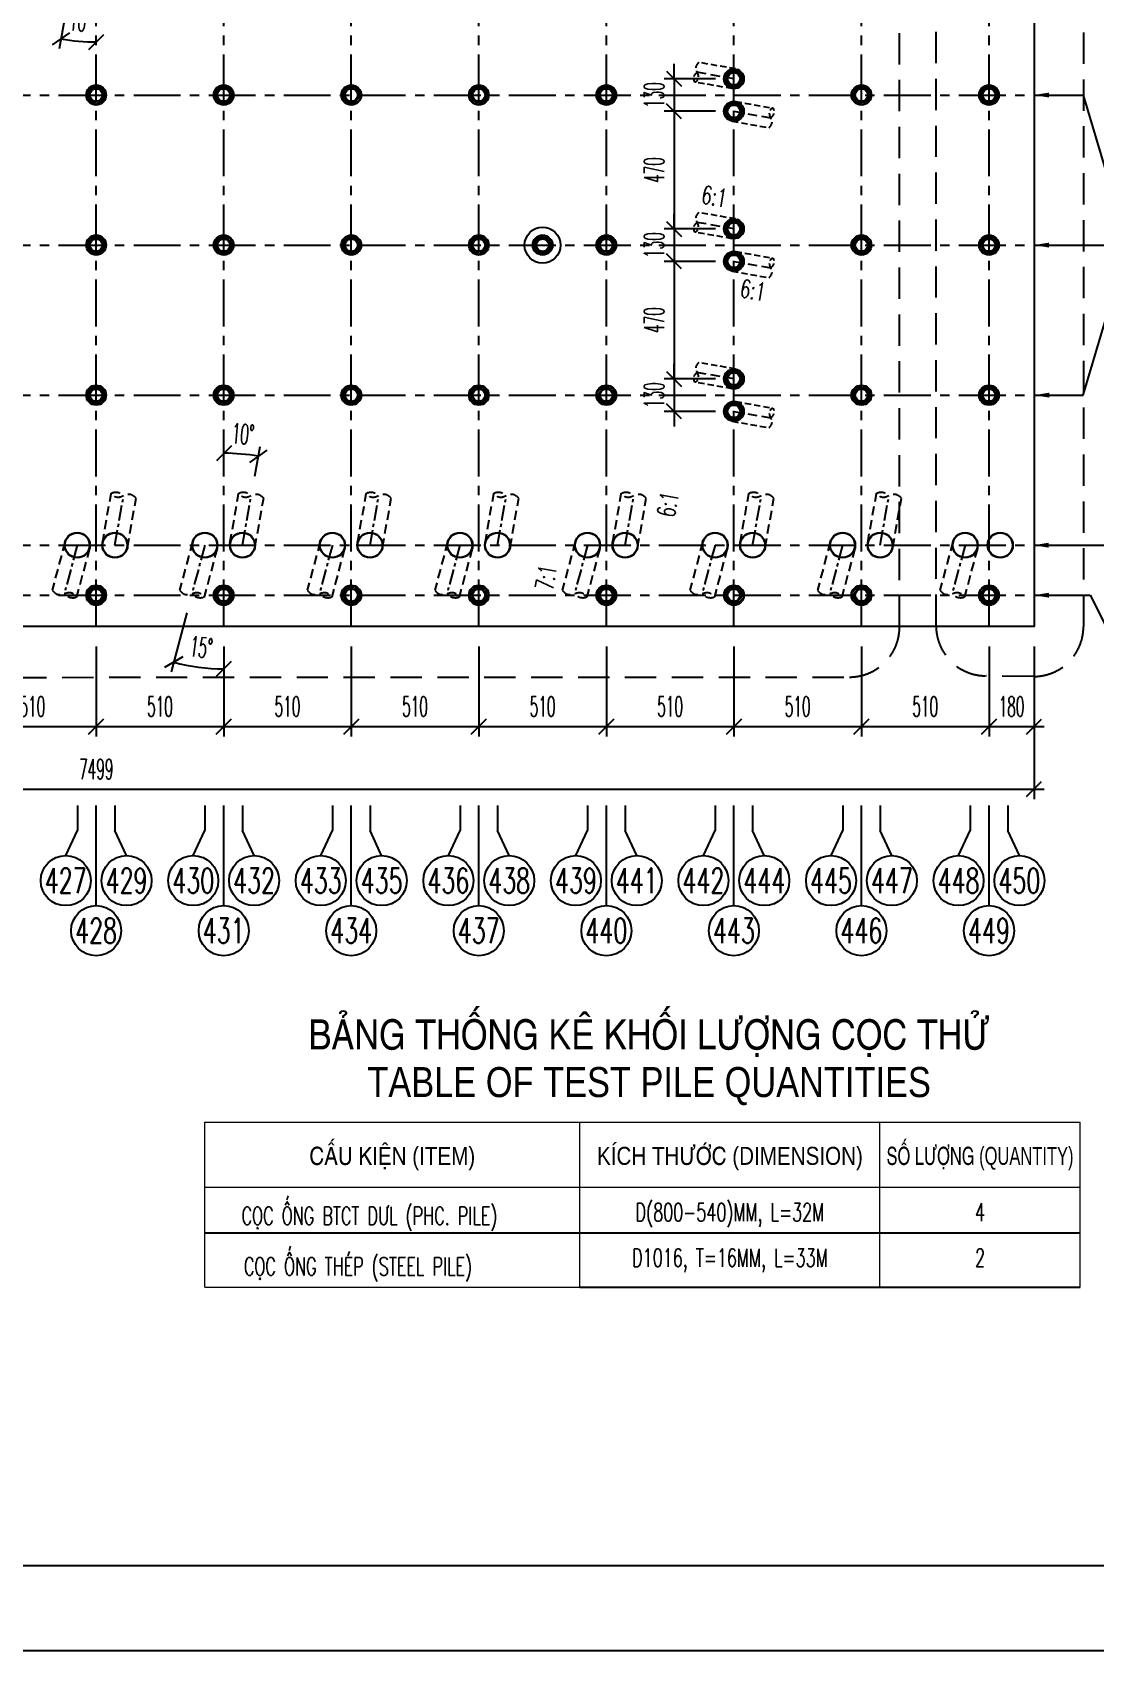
# Model space of a CAD drawing. Extents: x -687 to 941179, y -259 to 135874.
# Drawn here: x 932687 to 936934, y 108166 to 114637 of the extents above; entities that cross this region are included whole.
import ezdxf
from ezdxf.enums import TextEntityAlignment as Align

# ---------------------------------------------------------------- set-up
doc = ezdxf.new("R2010")
doc.units = 0
doc.header["$MEASUREMENT"] = 0
doc.header["$PDMODE"] = 3
doc.linetypes.add('CENTER', pattern=[2, 1.25, -0.25, 0.25, -0.25])
doc.linetypes.add('HIDDEN', pattern=[0.375, 0.25, -0.125])
doc.layers.get('0').update_dxf_attribs({"color": 6, "linetype": 'CONTINUOUS'})
doc.layers.get('DEFPOINTS').update_dxf_attribs({"linetype": 'CONTINUOUS'})
for name, color, linetype in [('Coc', 6, 'CONTINUOUS'), ('Hatch', 8, 'CONTINUOUS'), ('Hidden', 4, 'HIDDEN'), ('Khung', 1, 'CONTINUOUS'), ('Kich thuoc', 2, 'CONTINUOUS'), ('Net tim', 6, 'CONTINUOUS'), ('Net vang', 2, 'CONTINUOUS'), ('STT', 4, 'CONTINUOUS'), ('Text', 4, 'CONTINUOUS'), ('Tim', 8, 'CENTER'), ('vien', 3, 'CONTINUOUS')]:
    doc.layers.add(name, color=color, linetype=linetype)
doc.styles.add('Kichthuoc', font='romans.shx', dxfattribs={"width": 0.5})
doc.styles.get("Standard").update_dxf_attribs({"font": 'vnsimpleh.shx', "width": 0.65})
doc.styles.add('Ten', font='Vharialn.ttf')
doc.styles.add('thuong', font='vnsimple.shx', dxfattribs={"width": 0.7})
doc.dimstyles.new('Dim 400', dxfattribs={"dimscale": 400, "dimtxt": 0.2, "dimasz": 0.15, "dimexe": 0.1, "dimexo": 0.2, "dimgap": 0.1, "dimtad": 1, "dimdec": 0, "dimlfac": -1, "dimzin": 0, "dimdsep": 46, "dimtxsty": 'Kichthuoc', "dimblk": 'OBLIQUE', "dimcen": 0.1, "dimdle": 0.1, "dimclrd": 2, "dimclre": 2, "dimclrt": 4, "dimadec": 0, "dimazin": 0, "dimtfac": 1, "dimtdec": 0, "dimtix": 1, "dimtmove": 2, "dimatfit": 3, "dimfxl": 1, "dimtolj": 1, "dimtzin": 0, "dimarcsym": 0})
doc.dimstyles.new('Le 400', dxfattribs={"dimscale": 400, "dimtxt": 0.2, "dimasz": 0.15, "dimexe": 0.1, "dimexo": 0.2, "dimgap": 0.1, "dimtad": 1, "dimdec": 0, "dimzin": 0, "dimdsep": 46, "dimtxsty": 'Kichthuoc', "dimblk": 'ARCHTICK', "dimcen": 0, "dimdle": 0.1, "dimclrd": 4, "dimclre": 4, "dimclrt": 256, "dimadec": 0, "dimazin": 0, "dimtfac": 1, "dimtdec": 0, "dimtix": 1, "dimtmove": 2, "dimatfit": 3, "dimfxl": 1, "dimtolj": 1, "dimtzin": 0, "dimarcsym": 0})

# ---------------------------------------------------------------- blocks, each defined once
blk = doc.blocks.new('_ArchTick')
at = {"color": 0, "linetype": 'ByBlock', "const_width": 0.15}
blk.add_lwpolyline([(-0.5, -0.5), (0.5, 0.5)], dxfattribs=at)
blk = doc.blocks.new('Coc ong D800')
at = {"layer": 'Hatch'}
h = blk.add_hatch(dxfattribs=at)
h.set_pattern_fill('ANSI31', color=256, scale=50, style=0)
h.set_pattern_definition([(45, (-821332.725, -122845.077), (-4.419417382, 4.419417382), [])])
h.paths.add_polyline_path([(-40, 0, 1), (40, 0, 1)])
h.paths.add_polyline_path([(25, 0, -1), (-25, 0, -1)], flags=16)
at = {"layer": 'Coc'}
blk.add_circle((0, 0), 40, dxfattribs=at)
at = {"layer": 'Net vang'}
blk.add_circle((0, 0), 25, dxfattribs=at)
blk = doc.blocks.new('_Oblique')
at = {"color": 0, "linetype": 'ByBlock', "lineweight": -2}
blk.add_line((-0.5, -0.5), (0.5, 0.5), dxfattribs=at)
blk = doc.blocks.new('*D592')
at = {"layer": 'DEFPOINTS', "color": 0}
for p in [(932431.6, 112261.1), (932941.6, 112261.1), (932941.6, 111861.1)]:
    blk.add_point(p, dxfattribs=at)
at = {"layer": 'Kich thuoc', "color": 2, "lineweight": -2}
for p, q in [((932431.6, 112181.1), (932431.6, 111821.1)), ((932941.6, 112181.1), (932941.6, 111821.1)), ((932391.6, 111861.1), (932981.6, 111861.1))]:
    blk.add_line(p, q, dxfattribs=at)
at = {"layer": 'Kich thuoc', "color": 2, "lineweight": -2, "xscale": 60, "yscale": 60, "zscale": 60, "rotation": 180}
blk.add_blockref('_Oblique', (932431.6, 111861.1), dxfattribs=at)
at = {"layer": 'Kich thuoc', "color": 2, "lineweight": -2, "xscale": 60, "yscale": 60, "zscale": 60}
blk.add_blockref('_Oblique', (932941.6, 111861.1), dxfattribs=at)
at = {"layer": 'Kich thuoc', "color": 4, "insert": (932686.6, 111941.1), "char_height": 80, "attachment_point": 5, "style": 'Kichthuoc'}
blk.add_mtext('\\A1;510', dxfattribs=at)
blk = doc.blocks.new('*D593')
at = {"layer": 'DEFPOINTS', "color": 0}
for p in [(932941.6, 112261.1), (933451.6, 112261.1), (933451.6, 111861.1)]:
    blk.add_point(p, dxfattribs=at)
at = {"layer": 'Kich thuoc', "color": 2, "lineweight": -2}
for p, q in [((932941.6, 112181.1), (932941.6, 111821.1)), ((933451.6, 112181.1), (933451.6, 111821.1)), ((932901.6, 111861.1), (933491.6, 111861.1))]:
    blk.add_line(p, q, dxfattribs=at)
at = {"layer": 'Kich thuoc', "color": 2, "lineweight": -2, "xscale": 60, "yscale": 60, "zscale": 60, "rotation": 180}
blk.add_blockref('_Oblique', (932941.6, 111861.1), dxfattribs=at)
at = {"layer": 'Kich thuoc', "color": 2, "lineweight": -2, "xscale": 60, "yscale": 60, "zscale": 60}
blk.add_blockref('_Oblique', (933451.6, 111861.1), dxfattribs=at)
at = {"layer": 'Kich thuoc', "color": 4, "insert": (933196.6, 111941.1), "char_height": 80, "attachment_point": 5, "style": 'Kichthuoc'}
blk.add_mtext('\\A1;510', dxfattribs=at)
blk = doc.blocks.new('*D594')
at = {"layer": 'DEFPOINTS', "color": 0}
for p in [(933451.6, 112261.1), (933961.6, 112261.1), (933961.6, 111861.1)]:
    blk.add_point(p, dxfattribs=at)
at = {"layer": 'Kich thuoc', "color": 2, "lineweight": -2}
for p, q in [((933451.6, 112181.1), (933451.6, 111821.1)), ((933961.6, 112181.1), (933961.6, 111821.1)), ((933411.6, 111861.1), (934001.6, 111861.1))]:
    blk.add_line(p, q, dxfattribs=at)
at = {"layer": 'Kich thuoc', "color": 2, "lineweight": -2, "xscale": 60, "yscale": 60, "zscale": 60, "rotation": 180}
blk.add_blockref('_Oblique', (933451.6, 111861.1), dxfattribs=at)
at = {"layer": 'Kich thuoc', "color": 2, "lineweight": -2, "xscale": 60, "yscale": 60, "zscale": 60}
blk.add_blockref('_Oblique', (933961.6, 111861.1), dxfattribs=at)
at = {"layer": 'Kich thuoc', "color": 4, "insert": (933706.6, 111941.1), "char_height": 80, "attachment_point": 5, "style": 'Kichthuoc'}
blk.add_mtext('\\A1;510', dxfattribs=at)
blk = doc.blocks.new('*D595')
at = {"layer": 'DEFPOINTS', "color": 0}
for p in [(933961.6, 112261.1), (934471.6, 112261.1), (934471.6, 111861.1)]:
    blk.add_point(p, dxfattribs=at)
at = {"layer": 'Kich thuoc', "color": 2, "lineweight": -2}
for p, q in [((933961.6, 112181.1), (933961.6, 111821.1)), ((934471.6, 112181.1), (934471.6, 111821.1)), ((933921.6, 111861.1), (934511.6, 111861.1))]:
    blk.add_line(p, q, dxfattribs=at)
at = {"layer": 'Kich thuoc', "color": 2, "lineweight": -2, "xscale": 60, "yscale": 60, "zscale": 60, "rotation": 180}
blk.add_blockref('_Oblique', (933961.6, 111861.1), dxfattribs=at)
at = {"layer": 'Kich thuoc', "color": 2, "lineweight": -2, "xscale": 60, "yscale": 60, "zscale": 60}
blk.add_blockref('_Oblique', (934471.6, 111861.1), dxfattribs=at)
at = {"layer": 'Kich thuoc', "color": 4, "insert": (934216.6, 111941.1), "char_height": 80, "attachment_point": 5, "style": 'Kichthuoc'}
blk.add_mtext('\\A1;510', dxfattribs=at)
blk = doc.blocks.new('*D596')
at = {"layer": 'DEFPOINTS', "color": 0}
for p in [(936511.6, 112261.1), (936691.6, 112261.1), (936691.6, 111861.1)]:
    blk.add_point(p, dxfattribs=at)
at = {"layer": 'Kich thuoc', "color": 2, "lineweight": -2}
for p, q in [((936511.6, 112181.1), (936511.6, 111821.1)), ((936691.6, 112181.1), (936691.6, 111821.1)), ((936471.6, 111861.1), (936731.6, 111861.1))]:
    blk.add_line(p, q, dxfattribs=at)
at = {"layer": 'Kich thuoc', "color": 2, "lineweight": -2, "xscale": 60, "yscale": 60, "zscale": 60, "rotation": 180}
blk.add_blockref('_Oblique', (936511.6, 111861.1), dxfattribs=at)
at = {"layer": 'Kich thuoc', "color": 2, "lineweight": -2, "xscale": 60, "yscale": 60, "zscale": 60}
blk.add_blockref('_Oblique', (936691.6, 111861.1), dxfattribs=at)
at = {"layer": 'Kich thuoc', "color": 4, "insert": (936601.6, 111941.1), "char_height": 80, "attachment_point": 5, "style": 'Kichthuoc'}
blk.add_mtext('\\A1;180', dxfattribs=at)
blk = doc.blocks.new('*D597')
at = {"layer": 'DEFPOINTS', "color": 0}
for p in [(936001.6, 112261.1), (936511.6, 112261.1), (936511.6, 111861.1)]:
    blk.add_point(p, dxfattribs=at)
at = {"layer": 'Kich thuoc', "color": 2, "lineweight": -2}
for p, q in [((936001.6, 112181.1), (936001.6, 111821.1)), ((936511.6, 112181.1), (936511.6, 111821.1)), ((935961.6, 111861.1), (936551.6, 111861.1))]:
    blk.add_line(p, q, dxfattribs=at)
at = {"layer": 'Kich thuoc', "color": 2, "lineweight": -2, "xscale": 60, "yscale": 60, "zscale": 60, "rotation": 180}
blk.add_blockref('_Oblique', (936001.6, 111861.1), dxfattribs=at)
at = {"layer": 'Kich thuoc', "color": 2, "lineweight": -2, "xscale": 60, "yscale": 60, "zscale": 60}
blk.add_blockref('_Oblique', (936511.6, 111861.1), dxfattribs=at)
at = {"layer": 'Kich thuoc', "color": 4, "insert": (936256.6, 111941.1), "char_height": 80, "attachment_point": 5, "style": 'Kichthuoc'}
blk.add_mtext('\\A1;510', dxfattribs=at)
blk = doc.blocks.new('*D598')
at = {"layer": 'DEFPOINTS', "color": 0}
for p in [(935491.6, 112261.1), (936001.6, 112261.1), (936001.6, 111861.1)]:
    blk.add_point(p, dxfattribs=at)
at = {"layer": 'Kich thuoc', "color": 2, "lineweight": -2}
for p, q in [((935491.6, 112181.1), (935491.6, 111821.1)), ((936001.6, 112181.1), (936001.6, 111821.1)), ((935451.6, 111861.1), (936041.6, 111861.1))]:
    blk.add_line(p, q, dxfattribs=at)
at = {"layer": 'Kich thuoc', "color": 2, "lineweight": -2, "xscale": 60, "yscale": 60, "zscale": 60, "rotation": 180}
blk.add_blockref('_Oblique', (935491.6, 111861.1), dxfattribs=at)
at = {"layer": 'Kich thuoc', "color": 2, "lineweight": -2, "xscale": 60, "yscale": 60, "zscale": 60}
blk.add_blockref('_Oblique', (936001.6, 111861.1), dxfattribs=at)
at = {"layer": 'Kich thuoc', "color": 4, "insert": (935746.6, 111941.1), "char_height": 80, "attachment_point": 5, "style": 'Kichthuoc'}
blk.add_mtext('\\A1;510', dxfattribs=at)
blk = doc.blocks.new('*D599')
at = {"layer": 'DEFPOINTS', "color": 0}
for p in [(934981.6, 112261.1), (935491.6, 112261.1), (935491.6, 111861.1)]:
    blk.add_point(p, dxfattribs=at)
at = {"layer": 'Kich thuoc', "color": 2, "lineweight": -2}
for p, q in [((934981.6, 112181.1), (934981.6, 111821.1)), ((935491.6, 112181.1), (935491.6, 111821.1)), ((934941.6, 111861.1), (935531.6, 111861.1))]:
    blk.add_line(p, q, dxfattribs=at)
at = {"layer": 'Kich thuoc', "color": 2, "lineweight": -2, "xscale": 60, "yscale": 60, "zscale": 60, "rotation": 180}
blk.add_blockref('_Oblique', (934981.6, 111861.1), dxfattribs=at)
at = {"layer": 'Kich thuoc', "color": 2, "lineweight": -2, "xscale": 60, "yscale": 60, "zscale": 60}
blk.add_blockref('_Oblique', (935491.6, 111861.1), dxfattribs=at)
at = {"layer": 'Kich thuoc', "color": 4, "insert": (935236.6, 111941.1), "char_height": 80, "attachment_point": 5, "style": 'Kichthuoc'}
blk.add_mtext('\\A1;510', dxfattribs=at)
blk = doc.blocks.new('*D600')
at = {"layer": 'DEFPOINTS', "color": 0}
for p in [(934471.6, 112261.1), (934981.6, 112261.1), (934981.6, 111861.1)]:
    blk.add_point(p, dxfattribs=at)
at = {"layer": 'Kich thuoc', "color": 2, "lineweight": -2}
for p, q in [((934471.6, 112181.1), (934471.6, 111821.1)), ((934981.6, 112181.1), (934981.6, 111821.1)), ((934431.6, 111861.1), (935021.6, 111861.1))]:
    blk.add_line(p, q, dxfattribs=at)
at = {"layer": 'Kich thuoc', "color": 2, "lineweight": -2, "xscale": 60, "yscale": 60, "zscale": 60, "rotation": 180}
blk.add_blockref('_Oblique', (934471.6, 111861.1), dxfattribs=at)
at = {"layer": 'Kich thuoc', "color": 2, "lineweight": -2, "xscale": 60, "yscale": 60, "zscale": 60}
blk.add_blockref('_Oblique', (934981.6, 111861.1), dxfattribs=at)
at = {"layer": 'Kich thuoc', "color": 4, "insert": (934726.6, 111941.1), "char_height": 80, "attachment_point": 5, "style": 'Kichthuoc'}
blk.add_mtext('\\A1;510', dxfattribs=at)
blk = doc.blocks.new('*D601')
at = {"layer": 'DEFPOINTS', "color": 0}
for p in [(929192.6, 112261.1), (936691.6, 112261.1), (936691.6, 111611.1)]:
    blk.add_point(p, dxfattribs=at)
at = {"layer": 'Kich thuoc', "color": 2, "lineweight": -2}
for p, q in [((929192.6, 112181.1), (929192.6, 111571.1)), ((936691.6, 112181.1), (936691.6, 111571.1)), ((929152.6, 111611.1), (936731.6, 111611.1))]:
    blk.add_line(p, q, dxfattribs=at)
at = {"layer": 'Kich thuoc', "color": 2, "lineweight": -2, "xscale": 60, "yscale": 60, "zscale": 60, "rotation": 180}
blk.add_blockref('_Oblique', (929192.6, 111611.1), dxfattribs=at)
at = {"layer": 'Kich thuoc', "color": 2, "lineweight": -2, "xscale": 60, "yscale": 60, "zscale": 60}
blk.add_blockref('_Oblique', (936691.6, 111611.1), dxfattribs=at)
at = {"layer": 'Kich thuoc', "color": 4, "insert": (932942.1, 111691.1), "char_height": 80, "attachment_point": 5, "style": 'Kichthuoc'}
blk.add_mtext('\\A1;7499', dxfattribs=at)
blk = doc.blocks.new('Coc thep D1000 xien')
at = {"layer": 'Coc', "color": 181, "linetype": 'HIDDEN', "ltscale": 150}
for p, q in [((-50, 8.8), (-84.8, -188.1)), ((50, -8.8), (15.3, -205.8))]:
    blk.add_line(p, q, dxfattribs=at)
at = {"layer": 'Coc'}
blk.add_circle((0, 0), 50.8, dxfattribs=at)
at = {"layer": 'Coc', "color": 7}
blk.add_circle((0, 0), 49.2, dxfattribs=at)
at = {"layer": 'Coc', "color": 181, "linetype": 'HIDDEN', "ltscale": 150}
blk.add_open_spline([(-84.8, -188.1), (-77.3, -194.7), (-62.4, -207.7), (-33.2, -197.3), (-10.4, -185.6), (29.2, -208.2), (-15.5, -216), (-27.9, -203.4), (-34.2, -197)], degree=3, knots=[0, 0, 0, 0, 27.628937, 55.257873, 82.88681, 109.579338, 136.271866, 163.900803, 163.900803, 163.900803, 163.900803], dxfattribs=at)
at = {"layer": 'Tim', "ltscale": 50}
blk.add_line((0, 0), (-34.7, -197), dxfattribs=at)
blk = doc.blocks.new('*D640')
at = {"layer": 'DEFPOINTS', "color": 0}
for p in [(932942.6, 117261.1), (932867.1, 114986.1), (932832.3, 114789.2), (932847.9, 114604), (932942.6, 112261.1)]:
    blk.add_point(p, dxfattribs=at)
at = {"layer": 'Text', "color": 2, "lineweight": -2}
blk.add_line((932818.4, 114710.4), (932794, 114571.5), dxfattribs=at)
blk.add_arc((932942.6, 115414.3), 815.8, 260, 270, dxfattribs=at)
at = {"layer": 'Text', "color": 2, "lineweight": -2, "xscale": 60, "yscale": 60, "zscale": 60}
for p, rotation in [((932800.9, 114610.9), 169.9999999999975), ((932942.6, 114598.5), 1.6787e-12)]:
    blk.add_blockref('_Oblique', p, dxfattribs=dict(at, rotation=rotation))
at = {"layer": 'Text', "color": 4, "insert": (932878.4, 114681.3), "char_height": 80, "attachment_point": 5, "rotation": 355, "style": 'Kichthuoc'}
blk.add_mtext('\\A1;10°', dxfattribs=at)
blk = doc.blocks.new('*D641')
at = {"layer": 'DEFPOINTS', "color": 0}
for p in [(932942.6, 117261.1), (933030.2, 115310.8), (933052.3, 115183.1), (933017.6, 114986.1), (932942.6, 112261.1)]:
    blk.add_point(p, dxfattribs=at)
at = {"layer": 'Text', "color": 2, "lineweight": -2}
blk.add_line((933066.2, 115261.9), (933080.6, 115343.8), dxfattribs=at)
blk.add_arc((932942.6, 114560.8), 755.1, 80, 90, dxfattribs=at)
at = {"layer": 'Text', "color": 2, "lineweight": -2, "xscale": 60, "yscale": 60, "zscale": 60}
for p, rotation in [((932942.6, 115315.9), 179.9999999999999), ((933073.7, 115304.4), 349.9999999999899)]:
    blk.add_blockref('_Oblique', p, dxfattribs=dict(at, rotation=rotation))
at = {"layer": 'Text', "color": 4, "insert": (933015.3, 115392.7), "char_height": 80, "attachment_point": 5, "rotation": 355, "style": 'Kichthuoc'}
blk.add_mtext('\\A1;10°', dxfattribs=at)
blk = doc.blocks.new('*D642')
at = {"layer": 'DEFPOINTS', "color": 0}
for p in [(933452.6, 117261.1), (933544.6, 112948.4), (933562.3, 112783.1), (933527.6, 112586.1), (933452.6, 112261.1)]:
    blk.add_point(p, dxfattribs=at)
at = {"layer": 'Text', "color": 2, "lineweight": -2}
blk.add_line((933576.2, 112861.9), (933597.2, 112981.1), dxfattribs=at)
blk.add_arc((933452.6, 112160.8), 792.9, 80, 90, dxfattribs=at)
at = {"layer": 'Text', "color": 2, "lineweight": -2, "xscale": 60, "yscale": 60, "zscale": 60}
for p, rotation in [((933452.6, 112953.7), 180.0000000000013), ((933590.3, 112941.7), 349.9999999999982)]:
    blk.add_blockref('_Oblique', p, dxfattribs=dict(at, rotation=rotation))
at = {"layer": 'Text', "color": 4, "insert": (933528.6, 113030.4), "char_height": 80, "attachment_point": 5, "rotation": 355, "style": 'Kichthuoc'}
blk.add_mtext('\\A1;10°', dxfattribs=at)
blk = doc.blocks.new('*D643')
at = {"layer": 'DEFPOINTS', "color": 0}
for p in [(933452.6, 117261.1), (933377.1, 112586.1), (933325.3, 112392.9), (933452.6, 112261.1), (933317.8, 112103.6)]:
    blk.add_point(p, dxfattribs=at)
at = {"layer": 'Text', "color": 2, "lineweight": -2}
for p, q in [((933304.6, 112315.7), (933241.3, 112079.7)), ((933452.6, 112181.1), (933452.6, 112051.8))]:
    blk.add_line(p, q, dxfattribs=at)
blk.add_arc((933452.6, 112867.9), 776, 255, 270, dxfattribs=at)
at = {"layer": 'Text', "color": 2, "lineweight": -2, "xscale": 60, "yscale": 60, "zscale": 60}
for p, rotation in [((933251.7, 112118.3), 165.0000000001166), ((933452.6, 112091.8), 359.9999999999998)]:
    blk.add_blockref('_Oblique', p, dxfattribs=dict(at, rotation=rotation))
at = {"layer": 'Text', "color": 4, "insert": (933361.7, 112177.8), "char_height": 80, "attachment_point": 5, "rotation": 352.5, "style": 'Kichthuoc'}
blk.add_mtext('\\A1;15°', dxfattribs=at)
blk = doc.blocks.new('*D763')
at = {"layer": 'DEFPOINTS', "color": 0}
for p in [(935497.8, 114451.1), (935252.3, 114321.1), (935497.8, 114321.1)]:
    blk.add_point(p, dxfattribs=at)
at = {"layer": 'Kich thuoc', "color": 2, "lineweight": -2}
for p, q in [((935252.3, 114451.1), (935252.3, 114511.1)), ((935417.8, 114451.1), (935212.3, 114451.1)), ((935252.3, 114451.1), (935252.3, 114321.1)), ((935417.8, 114321.1), (935212.3, 114321.1)), ((935252.3, 114321.1), (935252.3, 114261.1))]:
    blk.add_line(p, q, dxfattribs=at)
at = {"layer": 'Kich thuoc', "color": 2, "lineweight": -2, "xscale": 60, "yscale": 60, "zscale": 60}
for p, rotation in [((935252.3, 114451.1), 270), ((935252.3, 114321.1), 90)]:
    blk.add_blockref('_Oblique', p, dxfattribs=dict(at, rotation=rotation))
at = {"layer": 'Kich thuoc', "color": 4, "insert": (935172.3, 114386.1), "char_height": 80, "attachment_point": 5, "rotation": 90, "style": 'Kichthuoc'}
blk.add_mtext('\\A1;130', dxfattribs=at)
blk = doc.blocks.new('*D764')
at = {"layer": 'DEFPOINTS', "color": 0}
for p in [(935497.8, 114321.1), (935252.3, 113851.1), (935497.8, 113851.1)]:
    blk.add_point(p, dxfattribs=at)
at = {"layer": 'Kich thuoc', "color": 2, "lineweight": -2}
for p, q in [((935252.3, 114361.1), (935252.3, 113811.1)), ((935417.8, 114321.1), (935212.3, 114321.1)), ((935417.8, 113851.1), (935212.3, 113851.1))]:
    blk.add_line(p, q, dxfattribs=at)
at = {"layer": 'Kich thuoc', "color": 2, "lineweight": -2, "xscale": 60, "yscale": 60, "zscale": 60}
for p, rotation in [((935252.3, 114321.1), 90), ((935252.3, 113851.1), 270)]:
    blk.add_blockref('_Oblique', p, dxfattribs=dict(at, rotation=rotation))
at = {"layer": 'Kich thuoc', "color": 4, "insert": (935172.3, 114086.1), "char_height": 80, "attachment_point": 5, "rotation": 90, "style": 'Kichthuoc'}
blk.add_mtext('\\A1;470', dxfattribs=at)
blk = doc.blocks.new('*D765')
at = {"layer": 'DEFPOINTS', "color": 0}
for p in [(935497.8, 113851.1), (935252.3, 113721.1), (935497.8, 113721.1)]:
    blk.add_point(p, dxfattribs=at)
at = {"layer": 'Kich thuoc', "color": 2, "lineweight": -2}
for p, q in [((935252.3, 113851.1), (935252.3, 113911.1)), ((935417.8, 113851.1), (935212.3, 113851.1)), ((935252.3, 113851.1), (935252.3, 113721.1)), ((935417.8, 113721.1), (935212.3, 113721.1)), ((935252.3, 113721.1), (935252.3, 113661.1))]:
    blk.add_line(p, q, dxfattribs=at)
at = {"layer": 'Kich thuoc', "color": 2, "lineweight": -2, "xscale": 60, "yscale": 60, "zscale": 60}
for p, rotation in [((935252.3, 113851.1), 270), ((935252.3, 113721.1), 90)]:
    blk.add_blockref('_Oblique', p, dxfattribs=dict(at, rotation=rotation))
at = {"layer": 'Kich thuoc', "color": 4, "insert": (935172.3, 113786.1), "char_height": 80, "attachment_point": 5, "rotation": 90, "style": 'Kichthuoc'}
blk.add_mtext('\\A1;130', dxfattribs=at)
blk = doc.blocks.new('*D766')
at = {"layer": 'DEFPOINTS', "color": 0}
for p in [(935497.8, 113721.1), (935252.3, 113251.1), (935497.8, 113251.1)]:
    blk.add_point(p, dxfattribs=at)
at = {"layer": 'Kich thuoc', "color": 2, "lineweight": -2}
for p, q in [((935252.3, 113761.1), (935252.3, 113211.1)), ((935417.8, 113721.1), (935212.3, 113721.1)), ((935417.8, 113251.1), (935212.3, 113251.1))]:
    blk.add_line(p, q, dxfattribs=at)
at = {"layer": 'Kich thuoc', "color": 2, "lineweight": -2, "xscale": 60, "yscale": 60, "zscale": 60}
for p, rotation in [((935252.3, 113721.1), 90), ((935252.3, 113251.1), 270)]:
    blk.add_blockref('_Oblique', p, dxfattribs=dict(at, rotation=rotation))
at = {"layer": 'Kich thuoc', "color": 4, "insert": (935172.3, 113486.1), "char_height": 80, "attachment_point": 5, "rotation": 90, "style": 'Kichthuoc'}
blk.add_mtext('\\A1;470', dxfattribs=at)
blk = doc.blocks.new('*D767')
at = {"layer": 'DEFPOINTS', "color": 0}
for p in [(935497.8, 113251.1), (935252.3, 113121.1), (935497.8, 113121.1)]:
    blk.add_point(p, dxfattribs=at)
at = {"layer": 'Kich thuoc', "color": 2, "lineweight": -2}
for p, q in [((935252.3, 113251.1), (935252.3, 113311.1)), ((935417.8, 113251.1), (935212.3, 113251.1)), ((935252.3, 113251.1), (935252.3, 113121.1)), ((935417.8, 113121.1), (935212.3, 113121.1)), ((935252.3, 113121.1), (935252.3, 113061.1))]:
    blk.add_line(p, q, dxfattribs=at)
at = {"layer": 'Kich thuoc', "color": 2, "lineweight": -2, "xscale": 60, "yscale": 60, "zscale": 60}
for p, rotation in [((935252.3, 113251.1), 270), ((935252.3, 113121.1), 90)]:
    blk.add_blockref('_Oblique', p, dxfattribs=dict(at, rotation=rotation))
at = {"layer": 'Kich thuoc', "color": 4, "insert": (935172.3, 113186.1), "char_height": 80, "attachment_point": 5, "rotation": 90, "style": 'Kichthuoc'}
blk.add_mtext('\\A1;130', dxfattribs=at)
blk = doc.blocks.new('Coc ong D800 xien')
at = {"layer": 'Coc', "color": 181, "linetype": 'HIDDEN', "ltscale": 100}
for p, q in [((-40, 0), (-40, -150)), ((40, 0), (40, -150))]:
    blk.add_line(p, q, dxfattribs=at)
blk.add_open_spline([(-40, -150), (-33.3, -154), (-20, -162.1), (1.2, -150), (17.3, -137.9), (51.1, -150), (17.5, -162.1), (6.2, -154.1), (0.4, -150)], degree=3, knots=[0, 0, 0, 0, 21.755068, 43.510137, 65.265205, 86.282944, 107.300682, 129.055751, 129.055751, 129.055751, 129.055751], dxfattribs=at)
at = {"layer": 'Tim', "linetype": 'HIDDEN', "ltscale": 150}
blk.add_line((0, 0), (0, -150), dxfattribs=at)
at = {"layer": 'Coc'}
blk.add_blockref('Coc ong D800', (0, 0), dxfattribs=at)

msp = doc.modelspace()

# ---------------------------------------------------------------- linework, layer by layer
at = {"layer": 'Coc'}
msp.add_circle((936556.6, 112586.1), 50.8, dxfattribs=at)
at = {"layer": 'DEFPOINTS'}
msp.add_lwpolyline([(924379.2, 108165.8), (941179.2, 108165.8), (941179.2, 120045.8), (924379.2, 120045.8)], close=True, dxfattribs=at)
at = {"layer": 'Hidden', "linetype": 'HIDDEN', "ltscale": 500}
for points in [[(929243.6, 112056.4), (935953.9, 112058.9, 0.414214), (936153.9, 112258.9), (936153.9, 117258.9, 0.414214), (935953.9, 117458.9), (929243.6, 117456.4, 0.414214), (929043.6, 117256.4), (929043.6, 112256.4, 0.414214)], [(936689.5, 112061.1), (936499.8, 112063.7, -0.414214), (936299.8, 112263.7), (936299.8, 117263.7, -0.414214), (936499.8, 117463.7), (936689.5, 117461.1, -0.414214), (936889.5, 117261.1), (936889.5, 112261.1, -0.414214)]]:
    msp.add_lwpolyline(points, format="xyb", close=True, dxfattribs=at)
at = {"layer": 'Khung', "lineweight": 0}
for p, q in [((933375.7, 109619), (933375.7, 110279.3)), ((933375.7, 110279.3), (936875.7, 110279.3)), ((936875.7, 109619), (936875.7, 110279.3)), ((933375.7, 110019), (936875.7, 110019)), ((933375.7, 109619), (936875.7, 109619)), ((934875.7, 109619), (936875.7, 109619))]:
    msp.add_line(p, q, dxfattribs=at)
at = {"layer": 'Khung', "color": 170}
msp.add_lwpolyline([(925619.2, 108505.8), (940819.2, 108505.8), (940819.2, 119705.8), (925619.2, 119705.8)], close=True, dxfattribs=at)
at = {"layer": 'Khung'}
msp.add_lwpolyline([(936691.6, 114736.1), (936691.6, 114636.1), (936691.6, 114616.1), (936691.6, 114156.1), (936691.6, 114146.1), (936691.6, 114136.1), (936691.6, 114036.1), (936691.6, 114026.1), (936691.6, 114016.1), (936691.6, 113556.1), (936691.6, 113536.1), (936691.6, 113436.1), (936691.6, 113416.1), (936691.6, 113356.1), (936691.6, 113356.1), (936691.6, 113356.1), (936691.6, 113256.1), (936691.6, 113216.1), (936691.6, 113216.1), (936691.6, 112956.1), (936691.6, 112936.1), (936691.6, 112836.1), (936691.6, 112816.1), (936691.6, 112261.1), (929192.6, 112261.1)], dxfattribs=at)
at = {"layer": 'Net vang'}
for p in [(936888.1, 114386.1), (936888.1, 113786.1)]:
    msp.add_line(p, (937066.4, 113786.1), dxfattribs=at)
for centre, radius in [((934726.6, 113786.1), 71.9), ((936556.6, 112586.1), 49.2)]:
    msp.add_circle(centre, radius, dxfattribs=at)
at = {"layer": 'STT'}
for p, q in [((932866.6, 111544.7), (932866.6, 111444.7)), ((932941.6, 111144.7), (932941.6, 111544.7)), ((933016.6, 111544.7), (933016.6, 111444.7)), ((933376.6, 111544.7), (933376.6, 111444.7)), ((933451.6, 111144.7), (933451.6, 111544.7)), ((933526.6, 111544.7), (933526.6, 111444.7)), ((933886.6, 111544.7), (933886.6, 111444.7)), ((933961.6, 111144.7), (933961.6, 111544.7)), ((934036.6, 111544.7), (934036.6, 111444.7)), ((934396.6, 111544.7), (934396.6, 111444.7)), ((934471.6, 111144.7), (934471.6, 111544.7)), ((934546.6, 111544.7), (934546.6, 111444.7)), ((934906.6, 111544.7), (934906.6, 111444.7)), ((934981.6, 111144.7), (934981.6, 111544.7)), ((935056.6, 111544.7), (935056.6, 111444.7)), ((935416.6, 111544.7), (935416.6, 111444.7)), ((935491.6, 111144.7), (935491.6, 111544.7)), ((935566.6, 111544.7), (935566.6, 111444.7)), ((935926.6, 111544.7), (935926.6, 111444.7)), ((936001.6, 111144.7), (936001.6, 111544.7)), ((936076.6, 111544.7), (936076.6, 111444.7)), ((936436.6, 111544.7), (936436.6, 111444.7)), ((936511.6, 111144.7), (936511.6, 111544.7)), ((936586.6, 111544.7), (936586.6, 111444.7)), ((932819.9, 111344.7), (932866.6, 111444.7)), ((933063.2, 111344.7), (933016.6, 111444.7)), ((933329.9, 111344.7), (933376.6, 111444.7)), ((933573.2, 111344.7), (933526.6, 111444.7)), ((933839.9, 111344.7), (933886.6, 111444.7)), ((934083.2, 111344.7), (934036.6, 111444.7)), ((934349.9, 111344.7), (934396.6, 111444.7)), ((934593.2, 111344.7), (934546.6, 111444.7)), ((934859.9, 111344.7), (934906.6, 111444.7)), ((935103.2, 111344.7), (935056.6, 111444.7)), ((935369.9, 111344.7), (935416.6, 111444.7)), ((935613.2, 111344.7), (935566.6, 111444.7)), ((935879.9, 111344.7), (935926.6, 111444.7)), ((936123.2, 111344.7), (936076.6, 111444.7)), ((936389.9, 111344.7), (936436.6, 111444.7)), ((936633.2, 111344.7), (936586.6, 111444.7))]:
    msp.add_line(p, q, dxfattribs=at)
for centre in [(932819.9, 111244.7), (933063.2, 111244.7), (933329.9, 111244.7), (933573.2, 111244.7), (933839.9, 111244.7), (934083.2, 111244.7), (934349.9, 111244.7), (934593.2, 111244.7), (934859.9, 111244.7), (935103.2, 111244.7), (935369.9, 111244.7), (935613.2, 111244.7), (935879.9, 111244.7), (936123.2, 111244.7), (936389.9, 111244.7), (936633.2, 111244.7), (932941.6, 111044.7), (933451.6, 111044.7), (933961.6, 111044.7), (934471.6, 111044.7), (934981.6, 111044.7), (935491.6, 111044.7), (936001.6, 111044.7), (936511.6, 111044.7)]:
    msp.add_circle(centre, 100, dxfattribs=at)
at = {"layer": 'Tim', "ltscale": 150}
for p, q in [((932941.6, 112261.1), (932941.6, 117261.1)), ((933451.6, 112261.1), (933451.6, 117261.1)), ((933961.6, 112261.1), (933961.6, 117261.1)), ((934471.6, 112261.1), (934471.6, 117261.1)), ((934981.6, 112261.1), (934981.6, 117261.1)), ((935491.6, 112261.1), (935491.6, 117261.1)), ((936001.6, 112261.1), (936001.6, 117261.1)), ((936511.6, 112261.1), (936511.6, 117261.1)), ((929191.6, 114386.1), (936690.6, 114386.1)), ((929191.6, 113786.1), (936690.6, 113786.1)), ((929191.6, 113186.1), (936690.6, 113186.1)), ((929191.6, 112586.1), (936690.6, 112586.1)), ((929191.6, 112386.1), (936691.6, 112386.1))]:
    msp.add_line(p, q, dxfattribs=at)
at = {"layer": 'vien', "lineweight": 0}
for p, q in [((934875.7, 109619), (934875.7, 110279.3)), ((936075.7, 109619), (936075.7, 110279.3))]:
    msp.add_line(p, q, dxfattribs=at)
at = {"layer": 'vien', "color": 2}
for p, q in [((933375.7, 109836.8), (936875.7, 109836.8)), ((934875.7, 109619), (936875.7, 109619))]:
    msp.add_line(p, q, dxfattribs=at)

# ---------------------------------------------------------------- block references
at = {"layer": 'Coc'}
for name, p, rotation in [('Coc ong D800 xien', (935491.6, 114451.1), 260.0000000012118), ('Coc ong D800 xien', (935491.6, 114321.1), 80.00000000121186), ('Coc ong D800 xien', (935491.6, 113851.1), 260.0000000012119), ('Coc ong D800 xien', (935491.6, 113721.1), 80.00000000121186), ('Coc ong D800 xien', (935491.6, 113251.1), 260.0000000012119), ('Coc ong D800 xien', (935491.6, 113121.1), 80.00000000121186), ('Coc thep D1000 xien', (933016.6, 112586.1), 180), ('Coc thep D1000 xien', (933526.6, 112586.1), 180), ('Coc thep D1000 xien', (934036.6, 112586.1), 180), ('Coc thep D1000 xien', (934546.6, 112586.1), 180), ('Coc thep D1000 xien', (935056.6, 112586.1), 180), ('Coc thep D1000 xien', (935566.6, 112586.1), 180), ('Coc thep D1000 xien', (936076.6, 112586.1), 180), ('Coc thep D1000 xien', (932866.1, 112586.1), 355.0000000001231), ('Coc thep D1000 xien', (933376.1, 112586.1), 355.0000000001232), ('Coc thep D1000 xien', (933886.1, 112586.1), 355.0000000001232), ('Coc thep D1000 xien', (934396.1, 112586.1), 355.0000000001237), ('Coc thep D1000 xien', (934906.1, 112586.1), 355.0000000001237), ('Coc thep D1000 xien', (935416.1, 112586.1), 355.0000000001237), ('Coc thep D1000 xien', (935926.1, 112586.1), 355.0000000001237), ('Coc thep D1000 xien', (936416.1, 112586.1), 355.0000000001237)]:
    msp.add_blockref(name, p, dxfattribs=dict(at, rotation=rotation))
for p in [(932941.6, 114386.1), (933451.6, 114386.1), (933961.6, 114386.1), (934471.6, 114386.1), (934981.6, 114386.1), (936001.6, 114386.1), (936511.6, 114386.1), (932941.6, 113786.1), (933451.6, 113786.1), (933961.6, 113786.1), (934471.6, 113786.1), (934726.6, 113786.1), (934981.6, 113786.1), (936001.6, 113786.1), (936511.6, 113786.1), (932941.6, 113186.1), (933451.6, 113186.1), (933961.6, 113186.1), (934471.6, 113186.1), (934981.6, 113186.1), (936001.6, 113186.1), (936511.6, 113186.1), (932941.6, 112386.1), (933451.6, 112386.1), (933961.6, 112386.1), (934471.6, 112386.1), (934981.6, 112386.1), (935491.6, 112386.1), (936001.6, 112386.1), (936511.6, 112386.1)]:
    msp.add_blockref('Coc ong D800', p, dxfattribs=at)

# ---------------------------------------------------------------- texts
at = {"layer": 'Net tim', "style": 'thuong', "width": 0.65}
for s, p in [('429', (933063.2, 111244.7)), ('432', (933573.2, 111244.7)), ('435', (934083.2, 111244.7)), ('438', (934593.2, 111244.7)), ('441', (935103.2, 111244.7)), ('444', (935613.2, 111244.7)), ('447', (936123.2, 111244.7)), ('450', (936633.2, 111244.7))]:
    msp.add_text(s, height=100, dxfattribs=at).set_placement(p, align=Align.MIDDLE)
at = {"layer": 'Net vang', "style": 'thuong', "width": 0.65}
for s, p in [('427', (932819.9, 111244.7)), ('430', (933329.9, 111244.7)), ('433', (933839.9, 111244.7)), ('436', (934349.9, 111244.7)), ('439', (934859.9, 111244.7)), ('442', (935369.9, 111244.7)), ('445', (935879.9, 111244.7)), ('448', (936389.9, 111244.7))]:
    msp.add_text(s, height=100, dxfattribs=at).set_placement(p, align=Align.MIDDLE)
at = {"layer": 'STT', "style": 'thuong', "width": 0.65}
for s, p in [('428', (932941.6, 111044.7)), ('431', (933451.6, 111044.7)), ('434', (933961.6, 111044.7)), ('437', (934471.6, 111044.7)), ('440', (934981.6, 111044.7)), ('443', (935491.6, 111044.7)), ('446', (936001.6, 111044.7)), ('449', (936511.6, 111044.7))]:
    msp.add_text(s, height=100, dxfattribs=at).set_placement(p, align=Align.MIDDLE)
at = {"layer": 'Text', "width": 0.65}
for s, rotation, p in [('6:1', 350, (935407.6, 113945.1)), ('6:1', 350, (935561.7, 113570.5)), ('6:1', 80, (935262.6, 112743)), ('7:1', 80, (934776, 112450.6))]:
    msp.add_text(s, height=72, rotation=rotation, dxfattribs=at).set_placement(p, align=Align.CENTER)
at = {"layer": 'Text', "style": 'Ten'}
for s, p in [('b¶ng thèng kª khèi l\xadîng cäc thö', (935152.5, 110569.8)), ('table of test pile quantities', (935152.5, 110379.3))]:
    msp.add_text(s, height=120, dxfattribs=at).set_placement(p, align=Align.CENTER)
at = {"layer": 'Text', "lineweight": 0, "style": 'Ten'}
for s, p in [('CÊu kiÖn (item)', (934125.7, 110108.3)), ('KÝch th\xadíc (dimension)', (935475.7, 110108.3))]:
    msp.add_text(s, height=72, dxfattribs=at).set_placement(p, align=Align.CENTER)
at = {"layer": 'Text', "lineweight": 0, "style": 'Ten', "width": 0.8}
msp.add_text('Sè l\xadîng (quantity)', height=72, dxfattribs=at).set_placement((936475.7, 110108.3), align=Align.CENTER)
at = {"layer": 'Text', "lineweight": 0, "width": 0.65}
for s, p in [('cäc èng btct d\xadl (phc. pile) ', (933523.1, 109868.4)), ('cäc èng thÐp (steel pile)', (933532.3, 109666.2))]:
    msp.add_text(s, height=72, dxfattribs=at).set_placement(p)
for s, p in [('d(800-540)mm, l=32m', (935475.7, 109883)), ('4', (936475.7, 109883)), ('d1016, t=16mm, l=33m', (935475.7, 109700.8)), ('2', (936475.7, 109700.8))]:
    msp.add_text(s, height=72, dxfattribs=at).set_placement(p, align=Align.CENTER)

# ---------------------------------------------------------------- dimensions: what is measured, and where the dimension line sits
at = {"layer": 'Kich thuoc'}
for base, p1, p2, picture, middle in [((935252.3, 114321.1), (935497.8, 114451.1), (935497.8, 114321.1), '*D763', (935172.3, 114386.1)), ((935252.3, 113851.1), (935497.8, 114321.1), (935497.8, 113851.1), '*D764', (935172.3, 114086.1)), ((935252.3, 113721.1), (935497.8, 113851.1), (935497.8, 113721.1), '*D765', (935172.3, 113786.1)), ((935252.3, 113251.1), (935497.8, 113721.1), (935497.8, 113251.1), '*D766', (935172.3, 113486.1)), ((935252.3, 113121.1), (935497.8, 113251.1), (935497.8, 113121.1), '*D767', (935172.3, 113186.1))]:
    dim = msp.add_linear_dim(base=base, p1=p1, p2=p2, angle=90, dimstyle='Dim 400', dxfattribs=at)
    dim.commit()
    dim.dimension.update_dxf_attribs({"geometry": picture, "text_midpoint": middle})
for base, p1, p2, picture, middle in [((936691.6, 111611.1), (929192.6, 112261.1), (936691.6, 112261.1), '*D601', (932942.1, 111691.1)), ((932941.6, 111861.1), (932431.6, 112261.1), (932941.6, 112261.1), '*D592', (932686.6, 111941.1)), ((933451.6, 111861.1), (932941.6, 112261.1), (933451.6, 112261.1), '*D593', (933196.6, 111941.1)), ((933961.6, 111861.1), (933451.6, 112261.1), (933961.6, 112261.1), '*D594', (933706.6, 111941.1)), ((934471.6, 111861.1), (933961.6, 112261.1), (934471.6, 112261.1), '*D595', (934216.6, 111941.1)), ((934981.6, 111861.1), (934471.6, 112261.1), (934981.6, 112261.1), '*D600', (934726.6, 111941.1)), ((935491.6, 111861.1), (934981.6, 112261.1), (935491.6, 112261.1), '*D599', (935236.6, 111941.1)), ((936001.6, 111861.1), (935491.6, 112261.1), (936001.6, 112261.1), '*D598', (935746.6, 111941.1)), ((936511.6, 111861.1), (936001.6, 112261.1), (936511.6, 112261.1), '*D597', (936256.6, 111941.1)), ((936691.6, 111861.1), (936511.6, 112261.1), (936691.6, 112261.1), '*D596', (936601.6, 111941.1))]:
    dim = msp.add_linear_dim(base=base, p1=p1, p2=p2, dimstyle='Dim 400', dxfattribs=at)
    dim.commit()
    dim.dimension.update_dxf_attribs({"geometry": picture, "text_midpoint": middle})
at = {"layer": 'Text'}
for base, line1, line2, picture, middle in [((932847.9, 114604), ((932942.6, 112261.1), (932942.6, 117261.1)), ((932867.1, 114986.1), (932832.3, 114789.2)), '*D640', (932878.4, 114681.3)), ((933030.2, 115310.8), ((932942.6, 112261.1), (932942.6, 117261.1)), ((933017.6, 114986.1), (933052.3, 115183.1)), '*D641', (933015.3, 115392.7)), ((933317.8, 112103.6), ((933377.1, 112586.1), (933325.3, 112392.9)), ((933452.6, 112261.1), (933452.6, 117261.1)), '*D643', (933361.7, 112177.8)), ((933544.6, 112948.4), ((933452.6, 112261.1), (933452.6, 117261.1)), ((933527.6, 112586.1), (933562.3, 112783.1)), '*D642', (933528.6, 113030.4))]:
    dim = msp.add_angular_dim_2l(base=base, line1=line1, line2=line2, dimstyle='Dim 400', dxfattribs=at)
    dim.commit()
    dim.dimension.update_dxf_attribs({"geometry": picture, "text_midpoint": middle})

# ---------------------------------------------------------------- leaders
at = {"layer": 'Kich thuoc'}
for points, dimstyle, override in [([(936691.6, 114386.1), (936888.1, 114386.1)], 'Le 400', {"dimtad": 0, "dimclrd": 256}), ([(936691.6, 113786.1), (936888.1, 113786.1)], 'Le 400', {"dimtad": 0, "dimclrd": 256}), ([(936692.6, 113186.1), (936888.1, 113186.1), (937066.4, 113786.1), (938146.5, 113786.1)], 'Dim 400', {"dimgap": 0.1, "dimtad": 0}), ([(936690.6, 112586.1), (938098.7, 112586.1)], 'Le 400', {"dimtad": 0, "dimclrd": 256}), ([(936691.6, 112386.1), (936915.8, 112386.1), (937065.5, 112089.6), (938127.4, 112089.6)], 'Dim 400', {"dimgap": 0.1, "dimtad": 0})]:
    msp.add_leader(points, dimstyle=dimstyle, override=override, dxfattribs=at)

doc.saveas('drawing.dxf')
